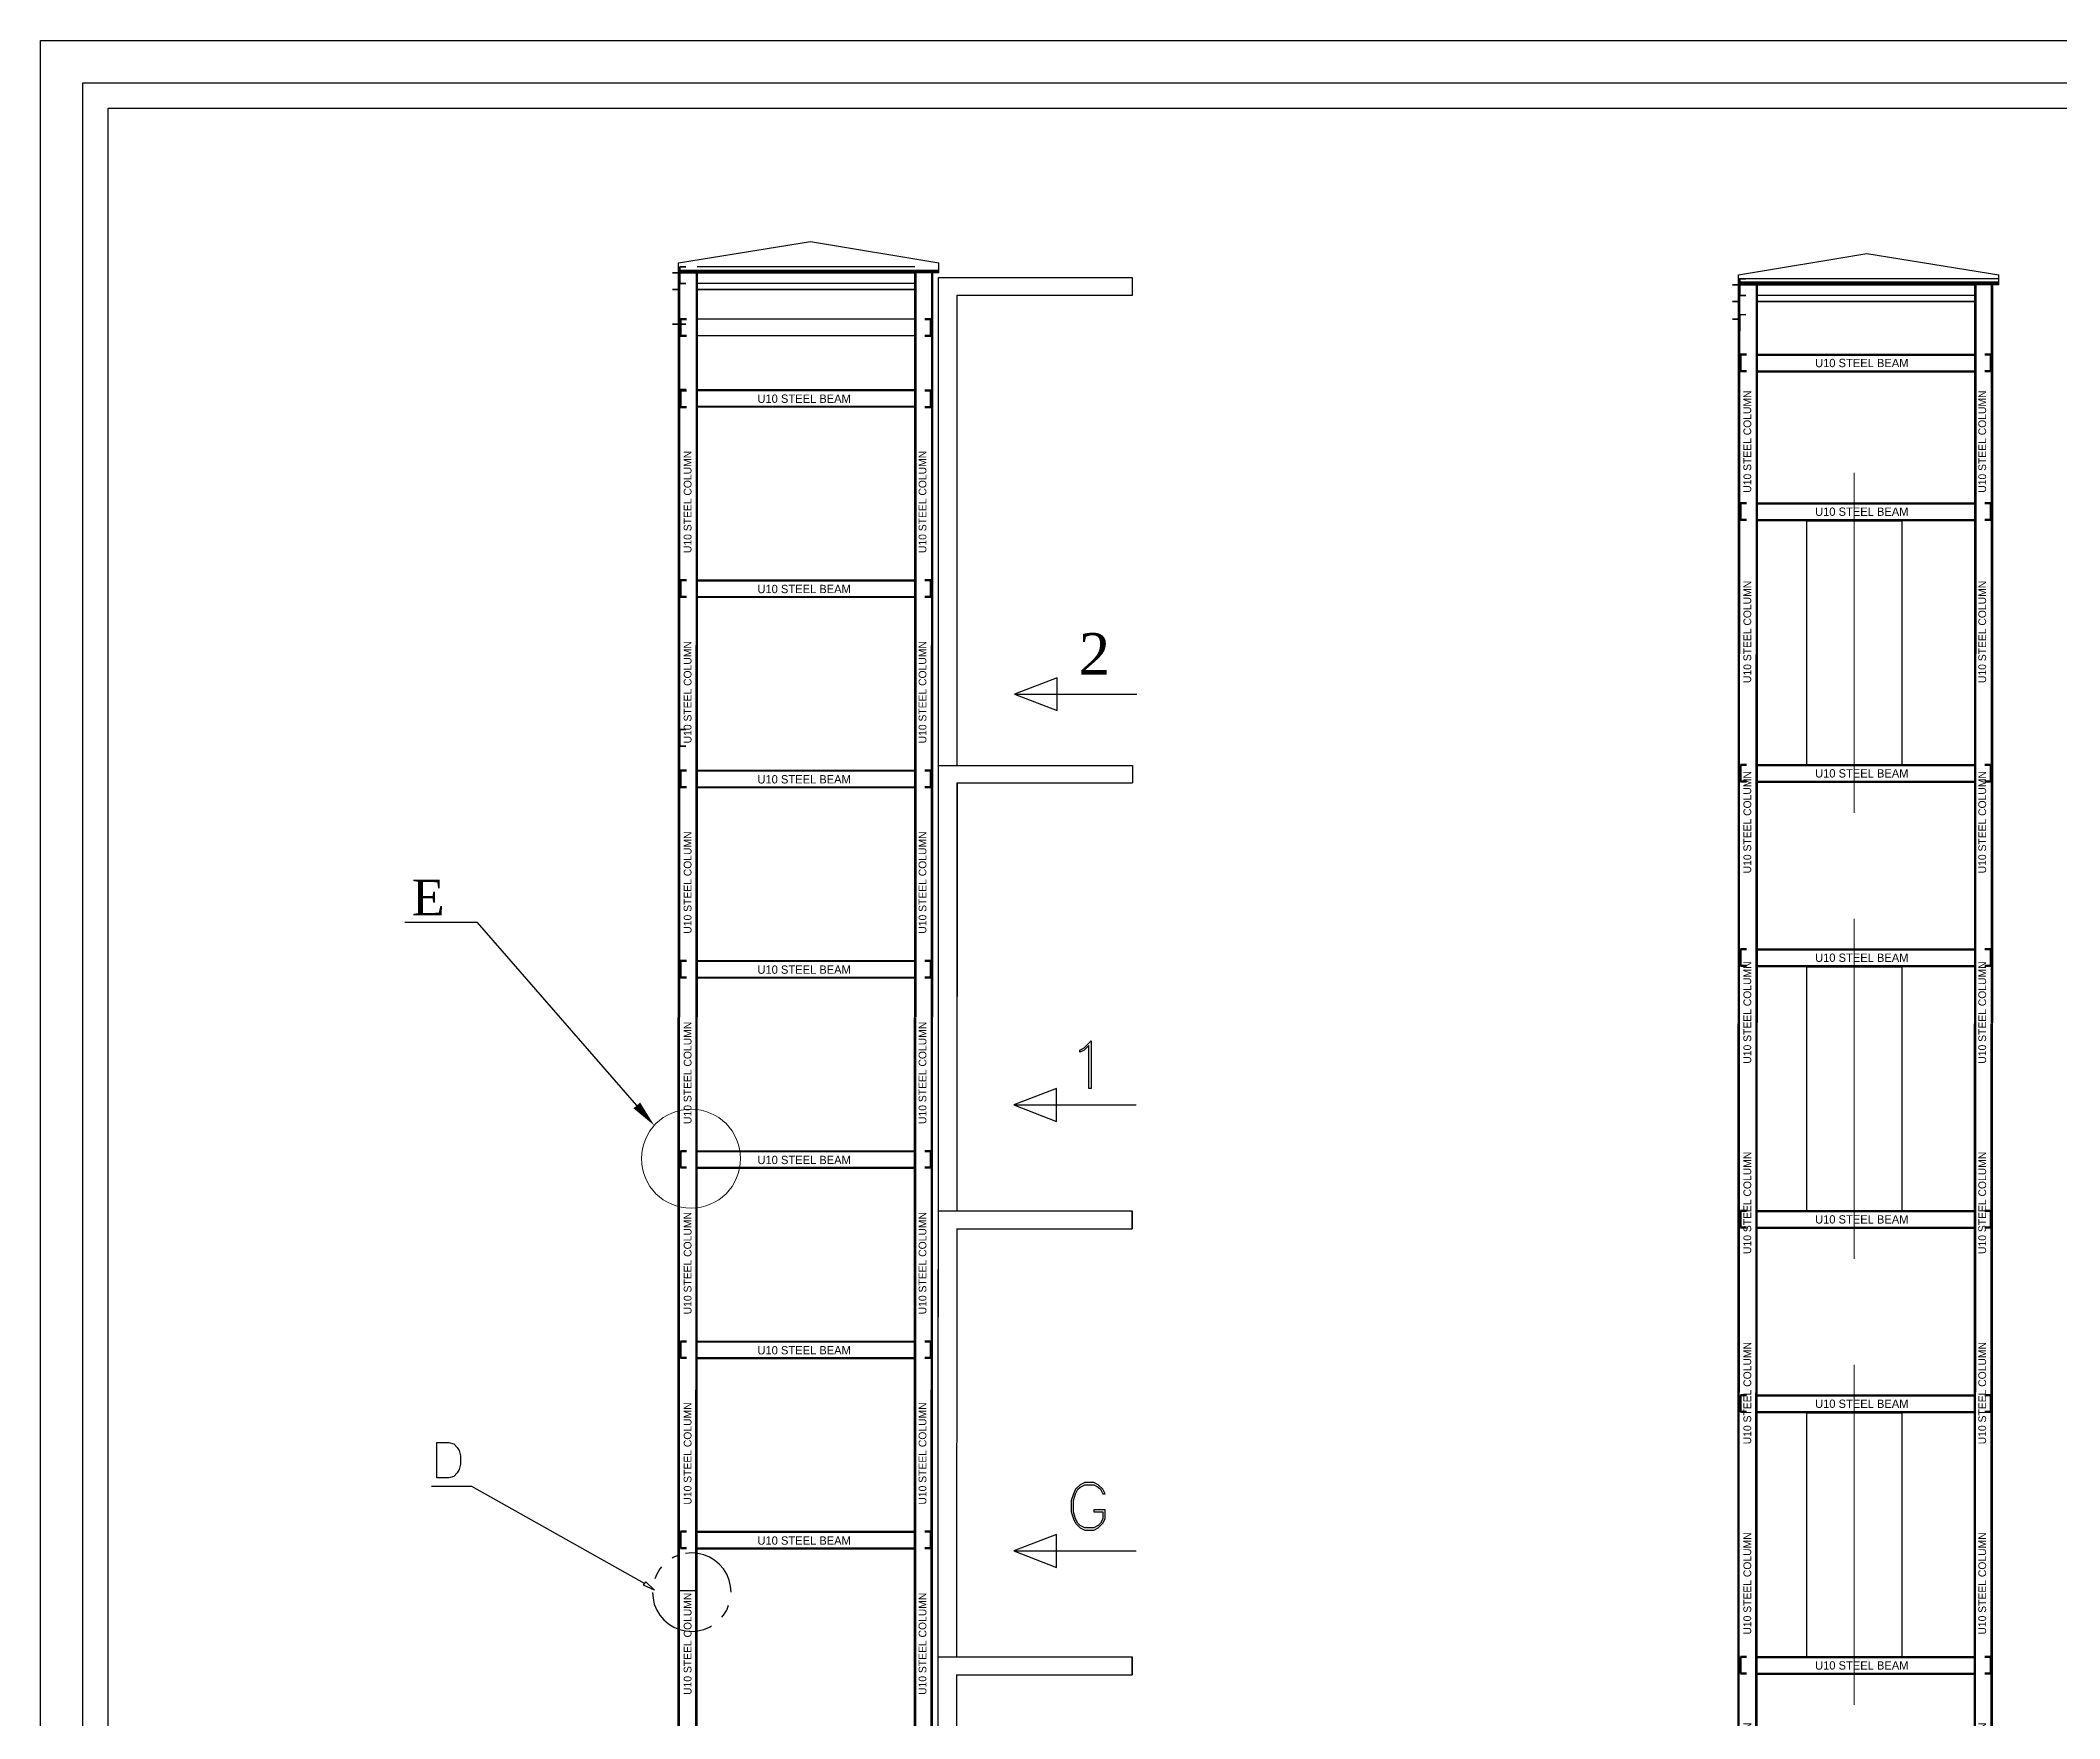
# Model space of a CAD drawing. Header units: millimetres. Extents: x -23396 to 106750, y 116 to 66281.
# Drawn here: x 211 to 24086, y 11874 to 31715 of the extents above; entities that cross this region are included whole.
import ezdxf
from ezdxf import colors
from ezdxf.entities.mleader import LeaderData, LeaderLine
from ezdxf.math import Vec2, Vec3

# ---------------------------------------------------------------- set-up
doc = ezdxf.new("R2010")
doc.units = ezdxf.units.MM
doc.linetypes.add('CENTER', pattern=[50.8, 31.75, -6.35, 6.35, -6.35])
doc.layers.add('CL', color=2, linetype='CENTER', lineweight=0)
doc.layers.add('Wall', color=1, linetype='Continuous', lineweight=50)
doc.styles.add('nassar2', font='cent.shx', dxfattribs={"height": 60})

# ---------------------------------------------------------------- blocks, each defined once
blk = doc.blocks.new('*U28')
at = {"linetype": 'Continuous', "insert": (-4376, 35), "char_height": 70, "attachment_point": 1}
blk.add_mtext_dynamic_manual_height_columns('U10 STEEL BEAM', width=8751.77, gutter_width=2683, heights=[0], dxfattribs=at)
blk = doc.blocks.new('*U29')
at = {"color": 0, "linetype": 'ByBlock', "lineweight": -2, "transparency": 16777216}
for p in [(0, 14400), (0, 12800), (0, 11200), (0, 9600), (0, 8000), (0, 6400), (0, 4800), (0, 3200), (0, 1600), (0, 0)]:
    blk.add_blockref('*U28', p, dxfattribs=at)
blk = doc.blocks.new('*U30')
at = {"linetype": 'Continuous', "char_height": 65, "attachment_point": 1, "rotation": 90}
for insert in [(-1020, -4376), (955, -4376)]:
    blk.add_mtext_dynamic_manual_height_columns('U10 STEEL COLUMN', width=8751.77, gutter_width=2683, heights=[0], dxfattribs=dict(at, insert=insert))
blk = doc.blocks.new('*U31')
at = {"color": 0, "linetype": 'ByBlock', "lineweight": -2, "transparency": 16777216}
for p in [(0, 12800), (0, 11200), (0, 9600), (0, 8000), (0, 6400), (0, 4800), (0, 3200), (0, 1600), (0, 0)]:
    blk.add_blockref('*U30', p, dxfattribs=at)
blk = doc.blocks.new('*U36')
at = {"linetype": 'Continuous', "char_height": 65, "attachment_point": 1, "rotation": 90}
for insert in [(-1020, -4376), (955, -4376)]:
    blk.add_mtext_dynamic_manual_height_columns('U10 STEEL COLUMN', width=8751.77, gutter_width=2683, heights=[0], dxfattribs=dict(at, insert=insert))
blk = doc.blocks.new('*U37')
at = {"color": 0, "linetype": 'ByBlock', "lineweight": -2, "transparency": 16777216}
for p in [(0, 12800), (0, 11200), (0, 9600), (0, 8000), (0, 6400), (0, 4800), (0, 3200), (0, 1600), (0, 0)]:
    blk.add_blockref('*U36', p, dxfattribs=at)
blk = doc.blocks.new('U10U10 SEC')
at = {"color": 0}
for p, q in [((206.05, 16436.805), (1313.8, 16616.805)), ((1313.8, 16616.805), (2394.5, 16436.805)), ((9117.959, 16336.805), (10195.709, 16516.805)), ((10195.709, 16516.805), (11306.409, 16336.805)), ((206.25, 16352.205), (155.45, 16352.205)), ((155.45, 16352.205), (206.25, 16352.205)), ((201.25, 269.905), (206.25, 16352.205)), ((2394.5, 16373.355), (204.15, 16373.355)), ((2394.5, 16362.755), (204.15, 16362.755)), ((2394.5, 16352.205), (204.15, 16352.205)), ((206.25, 16352.205), (206.25, 16436.905)), ((206.25, 16352.205), (362.9, 16352.205)), ((206.25, 16212.555), (206.25, 16352.205)), ((206.25, 16352.205), (206.25, 16212.555)), ((211.25, 269.905), (216.25, 16352.205)), ((216.85, 16263.355), (216.85, 16403.055)), ((216.85, 16403.055), (267.65, 16403.055)), ((267.65, 16403.055), (216.85, 16403.055)), ((216.85, 16403.055), (216.85, 16263.355)), ((267.65, 16403.055), (216.85, 16403.055)), ((216.85, 16403.055), (216.85, 16263.355)), ((352.9, 16352.205), (347.9, 269.905)), ((362.9, 16352.205), (357.9, 269.905)), ((2193.6, 16403.055), (362.9, 16403.055)), ((365, 16352.205), (2195.7, 16352.205)), ((2195.7, 16352.205), (365, 16352.205)), ((2188.6, 269.905), (2193.6, 16352.305)), ((2356.75, 16352.305), (2198, 16352.305)), ((2198.6, 269.905), (2203.6, 16352.305)), ((2329.05, 269.905), (2334.05, 16352.305)), ((2339.05, 269.905), (2344.05, 16352.305)), ((4023.6, 16312.105), (2389.5, 16312.105)), ((2389.5, 16312.105), (2389.5, 7572.055)), ((2394.5, 16352.205), (2394.5, 16436.805)), ((4023.6, 16163.905), (4023.6, 16312.105)), ((9118.159, 16252.205), (9118.159, 16336.905)), ((11306.409, 16303.055), (9118.159, 16303.055)), ((9128.759, 16163.355), (9128.759, 16303.055)), ((9128.759, 16303.055), (9179.559, 16303.055)), ((9179.559, 16303.055), (9128.759, 16303.055)), ((9128.759, 16303.055), (9128.759, 16163.355)), ((9179.559, 16303.055), (9128.759, 16303.055)), ((9128.759, 16303.055), (9128.759, 16163.355)), ((11306.409, 16252.205), (11306.409, 16336.805)), ((155.45, 16212.555), (206.25, 16212.555)), ((206.25, 16212.555), (155.45, 16212.555)), ((267.65, 16263.355), (216.85, 16263.355)), ((216.85, 16263.355), (267.65, 16263.355)), ((267.65, 16263.355), (216.85, 16263.355)), ((2193.6, 16263.355), (362.9, 16263.355)), ((365, 16212.505), (2195.7, 16212.505)), ((2195.7, 16212.505), (365, 16212.505)), ((2548.25, 12212.105), (2548.25, 16163.905)), ((2548.25, 16163.905), (4023.6, 16163.905)), ((9118.159, 16252.205), (9067.359, 16252.205)), ((9067.359, 16252.205), (9118.159, 16252.205)), ((9113.159, 269.905), (9118.159, 16252.205)), ((11306.409, 16273.355), (9116.059, 16273.355)), ((11306.409, 16262.755), (9116.059, 16262.755)), ((11306.409, 16252.205), (9116.059, 16252.205)), ((9118.159, 16252.205), (9274.809, 16252.205)), ((9118.159, 16112.555), (9118.159, 16252.205)), ((9118.159, 16252.205), (9118.159, 16112.555)), ((9123.159, 269.905), (9128.159, 16252.205)), ((9179.559, 16163.355), (9128.759, 16163.355)), ((9128.759, 16163.355), (9179.559, 16163.355)), ((9179.559, 16163.355), (9128.759, 16163.355)), ((9264.809, 16252.205), (9259.809, 269.905)), ((9274.809, 16252.205), (9269.809, 269.905)), ((11105.509, 16163.355), (9274.809, 16163.355)), ((9276.909, 16252.205), (11107.609, 16252.205)), ((11107.609, 16252.205), (9276.909, 16252.205)), ((11100.509, 269.905), (11105.509, 16252.305)), ((11268.659, 16252.305), (11109.909, 16252.305)), ((11110.509, 269.905), (11115.509, 16252.305)), ((11240.959, 269.905), (11245.959, 16252.305)), ((11250.959, 269.905), (11255.959, 16252.305)), ((216.85, 15822.755), (216.85, 15962.455)), ((216.85, 15962.455), (267.65, 15962.455)), ((267.65, 15962.455), (216.85, 15962.455)), ((216.85, 15962.455), (216.85, 15822.755)), ((267.65, 15962.455), (216.85, 15962.455)), ((216.85, 15962.455), (216.85, 15822.755)), ((2193.6, 15962.505), (362.9, 15962.505)), ((9067.359, 16112.555), (9118.159, 16112.555)), ((9118.159, 16112.555), (9067.359, 16112.555)), ((9067.359, 15962.255), (9118.159, 15962.255)), ((9118.159, 15962.255), (9067.359, 15962.255)), ((9128.759, 15862.755), (9128.759, 16002.455)), ((9128.759, 16002.455), (9179.559, 16002.455)), ((9128.759, 16002.455), (9128.759, 15862.755)), ((9128.759, 16002.455), (9128.759, 15862.755)), ((9276.909, 16112.505), (11107.609, 16112.505)), ((11107.609, 16112.505), (9276.909, 16112.505)), ((155.45, 15922.255), (206.25, 15922.255)), ((206.25, 15922.255), (155.45, 15922.255)), ((267.65, 15922.255), (216.85, 15922.255)), ((216.85, 15922.255), (267.65, 15922.255)), ((267.65, 15922.255), (216.85, 15922.255)), ((2193.6, 15822.805), (362.9, 15822.805)), ((11100.36, 15666.055), (9271.76, 15666.055)), ((11100.36, 15658.555), (9271.76, 15658.555)), ((11100.36, 15526.355), (9271.76, 15526.355)), ((11100.36, 15518.855), (9271.76, 15518.855)), ((267.65, 15372.653), (216.85, 15372.653)), ((216.85, 15372.653), (267.65, 15372.653)), ((267.65, 15372.653), (216.85, 15372.653)), ((2188.45, 15369.605), (359.85, 15369.605)), ((2188.45, 15362.105), (359.85, 15362.105)), ((2188.45, 15229.905), (359.85, 15229.905)), ((2188.45, 15222.405), (359.85, 15222.405)), ((11100.36, 14416.055), (9271.76, 14416.055)), ((11100.36, 14408.555), (9271.76, 14408.555)), ((11100.36, 14276.355), (9271.76, 14276.355)), ((11100.36, 14268.855), (9271.76, 14268.855)), ((2188.45, 13769.605), (359.85, 13769.605)), ((2188.45, 13762.105), (359.85, 13762.105)), ((2188.45, 13629.905), (359.85, 13629.905)), ((2188.45, 13622.405), (359.85, 13622.405)), ((3388.6, 12948.705), (3030.85, 12811.105)), ((3388.6, 12673.505), (3388.6, 12948.705)), ((3030.85, 12811.105), (4057.45, 12811.105)), ((3030.85, 12811.105), (3388.6, 12673.505)), ((216.85, 12373.955), (216.85, 12513.655)), ((216.85, 12513.655), (267.65, 12513.655)), ((267.65, 12513.655), (216.85, 12513.655)), ((216.85, 12513.655), (216.85, 12373.955)), ((267.65, 12513.655), (216.85, 12513.655)), ((216.85, 12513.655), (216.85, 12373.955)), ((267.65, 12373.955), (216.85, 12373.955)), ((216.85, 12373.955), (267.65, 12373.955)), ((267.65, 12373.955), (216.85, 12373.955)), ((2188.45, 12169.605), (359.85, 12169.605)), ((2188.45, 12162.105), (359.85, 12162.105)), ((2389.5, 12212.105), (4023.6, 12212.105)), ((2548.25, 12063.955), (2545.802, 8466.105)), ((2548.25, 12063.955), (4023.6, 12063.955)), ((2548.25, 8466.105), (2548.25, 12063.955)), ((4023.6, 12212.105), (4023.6, 12063.955)), ((11100.36, 12216.055), (9271.76, 12216.055)), ((11100.36, 12208.555), (9271.76, 12208.555)), ((11100.36, 12076.355), (9271.76, 12076.355)), ((11100.36, 12068.855), (9271.76, 12068.855)), ((2188.45, 12029.905), (359.85, 12029.905)), ((2188.45, 12022.405), (359.85, 12022.405)), ((2389.5, 11722.105), (2384.5, 4226.105)), ((2389.5, 11722.105), (2384.5, 269.955)), ((2188.45, 10569.605), (359.85, 10569.605)), ((2188.45, 10562.105), (359.85, 10562.105)), ((11100.36, 10666.055), (9271.76, 10666.055)), ((11100.36, 10658.555), (9271.76, 10658.555)), ((11100.36, 10526.355), (9271.76, 10526.355)), ((2188.45, 10429.905), (359.85, 10429.905)), ((2188.45, 10422.405), (359.85, 10422.405)), ((11100.36, 10518.855), (9271.76, 10518.855)), ((3616.4, 9837.655), (3673.55, 9894.855)), ((3654.5, 9856.755), (3616.4, 9818.655)), ((3654.5, 9494.805), (3654.5, 9856.755)), ((3673.55, 9894.855), (3673.55, 9494.805)), ((3578.3, 9818.655), (3616.4, 9837.655)), ((3616.4, 9818.655), (3578.3, 9799.555)), ((3578.3, 9799.555), (3578.3, 9818.655)), ((3383.6, 9494.805), (3025.85, 9357.205)), ((3025.85, 9357.205), (4052.45, 9357.205)), ((3025.85, 9357.205), (3383.6, 9217.555)), ((3383.6, 9217.555), (3383.6, 9494.805)), ((3673.55, 9494.805), (3654.5, 9494.805)), ((2188.45, 8969.605), (359.85, 8969.605)), ((2188.45, 8962.105), (359.85, 8962.105)), ((2188.45, 8829.905), (359.85, 8829.905)), ((2188.45, 8822.405), (359.85, 8822.405)), ((2389.5, 8466.105), (4018.6, 8466.105)), ((4018.6, 8466.105), (4018.6, 8315.805)), ((4018.6, 8315.805), (4018.6, 8466.105)), ((11100.36, 8466.055), (9271.76, 8466.055)), ((11100.36, 8458.555), (9271.76, 8458.555)), ((11100.36, 8326.355), (9271.76, 8326.355)), ((2545.699, 8315.805), (2543.25, 4716.105)), ((2543.25, 8315.805), (4018.6, 8315.805)), ((2548.25, 8062.055), (2548.25, 8315.805)), ((11100.36, 8318.855), (9271.76, 8318.855)), ((2188.45, 7369.605), (359.85, 7369.605)), ((2188.45, 7362.105), (359.85, 7362.105)), ((2188.45, 7229.905), (359.85, 7229.905)), ((2188.45, 7222.405), (359.85, 7222.405)), ((11100.36, 6916.055), (9271.76, 6916.055)), ((11100.36, 6908.555), (9271.76, 6908.555)), ((11100.36, 6776.355), (9271.76, 6776.355)), ((11100.36, 6768.855), (9271.76, 6768.855)), ((-1826.22, 6222.056), (-1826.22, 6520.556)), ((-1826.22, 6520.556), (-1726.72, 6520.556)), ((-1726.72, 6520.556), (-1684.37, 6507.806)), ((-1684.37, 6507.806), (-1654.77, 6478.206)), ((-1654.77, 6478.206), (-1639.92, 6450.706)), ((-1639.92, 6291.956), (-1654.77, 6264.356)), ((-1639.92, 6450.706), (-1627.22, 6406.256)), ((-1627.22, 6336.356), (-1639.92, 6291.956)), ((-1627.22, 6406.256), (-1627.22, 6336.356)), ((-1531.97, 6148.006), (-1872.77, 6148.006)), ((-1726.72, 6222.056), (-1826.22, 6222.056)), ((-1684.37, 6234.756), (-1726.72, 6222.056)), ((-1654.77, 6264.356), (-1684.37, 6234.756)), ((-81.02, 5333.106), (-1531.97, 6148.006)), ((3544.45, 6125.855), (3525.4, 6087.755)), ((3582.55, 6163.955), (3544.45, 6125.855)), ((3544.45, 6087.755), (3563.5, 6125.855)), ((3563.5, 6125.855), (3582.55, 6144.855)), ((3620.65, 6182.955), (3582.55, 6163.955)), ((3582.55, 6144.855), (3620.65, 6163.955)), ((3696.85, 6182.955), (3620.65, 6182.955)), ((3620.65, 6163.955), (3696.85, 6163.955)), ((3734.95, 6163.955), (3696.85, 6182.955)), ((3696.85, 6163.955), (3734.95, 6144.855)), ((3773.05, 6125.855), (3734.95, 6163.955)), ((3734.95, 6144.855), (3754, 6125.855)), ((3754, 6125.855), (3773.05, 6087.755)), ((3792.1, 6087.755), (3773.05, 6125.855)), ((3525.4, 6087.755), (3506.35, 6030.555)), ((3506.35, 6030.555), (3506.35, 5935.305)), ((3525.4, 6030.555), (3544.45, 6087.755)), ((3525.4, 5935.305), (3525.4, 6030.555)), ((3696.85, 5954.355), (3696.85, 5935.305)), ((3792.1, 5954.355), (3696.85, 5954.355)), ((3773.05, 6087.755), (3792.1, 6087.755)), ((3792.1, 5878.155), (3792.1, 5954.355)), ((3506.35, 5935.305), (3525.4, 5878.155)), ((3544.45, 5878.155), (3525.4, 5935.305)), ((3525.4, 5878.155), (3544.45, 5840.055)), ((3563.5, 5840.055), (3544.45, 5878.155)), ((3544.45, 5840.055), (3582.55, 5801.905)), ((3582.55, 5821.005), (3563.5, 5840.055)), ((3620.65, 5801.905), (3582.55, 5821.005)), ((3582.55, 5801.905), (3620.65, 5782.905)), ((3696.85, 5801.905), (3620.65, 5801.905)), ((3620.65, 5782.905), (3696.85, 5782.905)), ((3696.85, 5935.305), (3773.05, 5935.305)), ((3734.95, 5821.005), (3696.85, 5801.905)), ((3696.85, 5782.905), (3734.95, 5801.905)), ((3754, 5840.055), (3734.95, 5821.005)), ((3734.95, 5801.905), (3773.05, 5840.055)), ((3773.05, 5878.155), (3754, 5840.055)), ((3773.05, 5935.305), (3773.05, 5878.155)), ((3773.05, 5840.055), (3792.1, 5878.155)), ((2188.45, 5769.605), (359.85, 5769.605)), ((2188.45, 5762.105), (359.85, 5762.105)), ((2188.45, 5629.905), (359.85, 5629.905)), ((2188.45, 5622.405), (359.85, 5622.405)), ((3383.6, 5744.805), (3025.85, 5607.205)), ((3025.85, 5607.205), (4052.45, 5607.205)), ((3025.85, 5607.205), (3383.6, 5467.555)), ((3383.6, 5467.555), (3383.6, 5744.805)), ((48.08, 5455.806), (22.68, 5411.356)), ((62.88, 5472.756), (48.08, 5455.806)), ((166.63, 5555.306), (151.78, 5546.856)), ((213.18, 5574.406), (166.63, 5555.306)), ((316.88, 5591.256), (263.98, 5587.056)), ((367.68, 5587.056), (316.88, 5591.256)), ((418.48, 5574.406), (367.68, 5587.056)), ((465.08, 5555.306), (418.48, 5574.406)), ((509.53, 5527.806), (465.08, 5555.306)), ((549.73, 5493.906), (509.53, 5527.806)), ((583.58, 5455.806), (549.73, 5493.906)), ((611.13, 5411.356), (583.58, 5455.806)), ((-89.52, 5320.356), (-70.47, 5347.906)), ((3.63, 5278.056), (-89.52, 5320.356)), ((3.63, 5278.056), (-89.52, 5320.356)), ((-70.47, 5347.906), (3.63, 5278.056)), ((-70.47, 5347.906), (3.63, 5278.056)), ((22.68, 5411.356), (5.73, 5373.256)), ((199.15, 5275.905), (357.9, 5275.905)), ((630.18, 5362.706), (611.13, 5411.356)), ((642.88, 5311.856), (630.18, 5362.706)), ((647.08, 5261.106), (642.88, 5311.856)), ((-13.32, 5258.956), (-9.07, 5210.306)), ((-9.07, 5210.306), (1.53, 5159.556)), ((1.53, 5159.556), (22.68, 5110.806)), ((22.68, 5110.806), (48.08, 5066.356)), ((583.58, 5066.356), (611.13, 5110.806)), ((611.13, 5110.806), (625.93, 5151.056)), ((48.08, 5066.356), (81.93, 5028.256)), ((81.93, 5028.256), (122.18, 4994.356)), ((122.18, 4994.356), (166.63, 4966.906)), ((166.63, 4966.906), (213.18, 4947.856)), ((213.18, 4947.856), (263.98, 4935.106)), ((263.98, 4935.106), (316.88, 4930.906)), ((316.88, 4930.906), (367.68, 4935.106)), ((367.68, 4935.106), (418.48, 4947.856)), ((418.48, 4947.856), (465.08, 4966.906)), ((465.08, 4966.906), (481.98, 4977.506)), ((568.78, 5051.556), (583.58, 5066.356)), ((2386.557, 4716.791), (4018.6, 4716.105)), ((4018.6, 4716.105), (4018.6, 4565.805)), ((4018.6, 4565.805), (4018.6, 4716.105)), ((11100.36, 4716.055), (9271.76, 4716.055)), ((11100.36, 4708.555), (9271.76, 4708.555)), ((2543.25, 4565.805), (2543.25, 966.105)), ((2543.25, 4565.805), (4018.6, 4565.805)), ((11100.36, 4576.355), (9271.76, 4576.355)), ((11100.36, 4568.855), (9271.76, 4568.855))]:
    blk.add_line(p, q, dxfattribs=at)
at = {"linetype": 'Continuous'}
for points in [[(10490.951, 12216.055), (9690.951, 12216.055), (9690.951, 14268.855), (10490.951, 14268.855)], [(10490.951, 8466.055), (9690.951, 8466.055), (9690.951, 10518.855), (10490.951, 10518.855)], [(10490.951, 4716.055), (9690.951, 4716.055), (9690.951, 6768.855), (10490.951, 6768.855)]]:
    blk.add_lwpolyline(points, close=True, dxfattribs=at)
at = {"layer": 'CL', "linetype": 'Continuous'}
for p, q in [((10090.951, 14671.573), (10090.951, 11813.337)), ((10090.951, 10921.573), (10090.951, 8063.337)), ((10090.951, 7171.573), (10090.951, 4313.337))]:
    blk.add_line(p, q, dxfattribs=at)
blk.add_circle((310.383, 8905.627), 416.449, dxfattribs=at)
at = {"layer": 'Wall'}
for p, q in [((221.65, 15822.755), (221.65, 15962.455)), ((221.65, 15962.455), (272.45, 15962.455)), ((272.45, 15962.455), (221.65, 15962.455)), ((221.65, 15962.455), (221.65, 15822.755)), ((272.45, 15962.455), (221.65, 15962.455)), ((221.65, 15962.455), (221.65, 15822.755)), ((2326.65, 15962.455), (2275.85, 15962.455)), ((2275.85, 15962.455), (2326.65, 15962.455)), ((2275.85, 15962.455), (2326.65, 15962.455)), ((2326.65, 15822.755), (2326.65, 15962.455)), ((2326.65, 15962.455), (2326.65, 15822.755)), ((2326.65, 15962.455), (2326.65, 15822.755)), ((272.45, 15822.755), (221.65, 15822.755)), ((221.65, 15822.755), (272.45, 15822.755)), ((272.45, 15822.755), (221.65, 15822.755)), ((2275.85, 15822.755), (2326.65, 15822.755)), ((2326.65, 15822.755), (2275.85, 15822.755)), ((2275.85, 15822.755), (2326.65, 15822.755)), ((9133.56, 15526.355), (9133.56, 15666.055)), ((9133.56, 15666.055), (9184.36, 15666.055)), ((9184.36, 15666.055), (9133.56, 15666.055)), ((9133.56, 15666.055), (9133.56, 15526.355)), ((9184.36, 15666.055), (9133.56, 15666.055)), ((9133.56, 15666.055), (9133.56, 15526.355)), ((11238.56, 15666.055), (11187.76, 15666.055)), ((11187.76, 15666.055), (11238.56, 15666.055)), ((11187.76, 15666.055), (11238.56, 15666.055)), ((11238.56, 15526.355), (11238.56, 15666.055)), ((11238.56, 15666.055), (11238.56, 15526.355)), ((11238.56, 15666.055), (11238.56, 15526.355)), ((9184.36, 15526.355), (9133.56, 15526.355)), ((9133.56, 15526.355), (9184.36, 15526.355)), ((9184.36, 15526.355), (9133.56, 15526.355)), ((11187.76, 15526.355), (11238.56, 15526.355)), ((11238.56, 15526.355), (11187.76, 15526.355)), ((11187.76, 15526.355), (11238.56, 15526.355)), ((221.65, 15222.755), (221.65, 15362.455)), ((221.65, 15362.455), (272.45, 15362.455)), ((272.45, 15362.455), (221.65, 15362.455)), ((221.65, 15362.455), (221.65, 15222.755)), ((272.45, 15362.455), (221.65, 15362.455)), ((221.65, 15362.455), (221.65, 15222.755)), ((2326.65, 15362.455), (2275.85, 15362.455)), ((2275.85, 15362.455), (2326.65, 15362.455)), ((2275.85, 15362.455), (2326.65, 15362.455)), ((2326.65, 15222.755), (2326.65, 15362.455)), ((2326.65, 15362.455), (2326.65, 15222.755)), ((2326.65, 15362.455), (2326.65, 15222.755)), ((272.45, 15222.755), (221.65, 15222.755)), ((221.65, 15222.755), (272.45, 15222.755)), ((272.45, 15222.755), (221.65, 15222.755)), ((2275.85, 15222.755), (2326.65, 15222.755)), ((2326.65, 15222.755), (2275.85, 15222.755)), ((2275.85, 15222.755), (2326.65, 15222.755)), ((9133.56, 14276.355), (9133.56, 14416.055)), ((9133.56, 14416.055), (9184.36, 14416.055)), ((9184.36, 14416.055), (9133.56, 14416.055)), ((9133.56, 14416.055), (9133.56, 14276.355)), ((9184.36, 14416.055), (9133.56, 14416.055)), ((9133.56, 14416.055), (9133.56, 14276.355)), ((9184.36, 14276.355), (9133.56, 14276.355)), ((9133.56, 14276.355), (9184.36, 14276.355)), ((9184.36, 14276.355), (9133.56, 14276.355)), ((11238.56, 14416.055), (11187.76, 14416.055)), ((11187.76, 14416.055), (11238.56, 14416.055)), ((11187.76, 14416.055), (11238.56, 14416.055)), ((11187.76, 14276.355), (11238.56, 14276.355)), ((11238.56, 14276.355), (11187.76, 14276.355)), ((11187.76, 14276.355), (11238.56, 14276.355)), ((11238.56, 14276.355), (11238.56, 14416.055)), ((11238.56, 14416.055), (11238.56, 14276.355)), ((11238.56, 14416.055), (11238.56, 14276.355)), ((221.65, 13629.905), (221.65, 13769.605)), ((221.65, 13769.605), (272.45, 13769.605)), ((272.45, 13769.605), (221.65, 13769.605)), ((221.65, 13769.605), (221.65, 13629.905)), ((272.45, 13769.605), (221.65, 13769.605)), ((221.65, 13769.605), (221.65, 13629.905)), ((2326.65, 13769.605), (2275.85, 13769.605)), ((2275.85, 13769.605), (2326.65, 13769.605)), ((2275.85, 13769.605), (2326.65, 13769.605)), ((2326.65, 13629.905), (2326.65, 13769.605)), ((2326.65, 13769.605), (2326.65, 13629.905)), ((2326.65, 13769.605), (2326.65, 13629.905)), ((272.45, 13629.905), (221.65, 13629.905)), ((221.65, 13629.905), (272.45, 13629.905)), ((272.45, 13629.905), (221.65, 13629.905)), ((2275.85, 13629.905), (2326.65, 13629.905)), ((2326.65, 13629.905), (2275.85, 13629.905)), ((2275.85, 13629.905), (2326.65, 13629.905)), ((221.65, 12029.905), (221.65, 12169.605)), ((221.65, 12169.605), (272.45, 12169.605)), ((272.45, 12169.605), (221.65, 12169.605)), ((221.65, 12169.605), (221.65, 12029.905)), ((272.45, 12169.605), (221.65, 12169.605)), ((221.65, 12169.605), (221.65, 12029.905)), ((2326.65, 12169.605), (2275.85, 12169.605)), ((2275.85, 12169.605), (2326.65, 12169.605)), ((2275.85, 12169.605), (2326.65, 12169.605)), ((2326.65, 12029.905), (2326.65, 12169.605)), ((2326.65, 12169.605), (2326.65, 12029.905)), ((2326.65, 12169.605), (2326.65, 12029.905)), ((9133.56, 12076.355), (9133.56, 12216.055)), ((9133.56, 12216.055), (9184.36, 12216.055)), ((9184.36, 12216.055), (9133.56, 12216.055)), ((9133.56, 12216.055), (9133.56, 12076.355)), ((9184.36, 12216.055), (9133.56, 12216.055)), ((9133.56, 12216.055), (9133.56, 12076.355)), ((9184.36, 12076.355), (9133.56, 12076.355)), ((9133.56, 12076.355), (9184.36, 12076.355)), ((9184.36, 12076.355), (9133.56, 12076.355)), ((11238.56, 12216.055), (11187.76, 12216.055)), ((11187.76, 12216.055), (11238.56, 12216.055)), ((11187.76, 12216.055), (11238.56, 12216.055)), ((11187.76, 12076.355), (11238.56, 12076.355)), ((11238.56, 12076.355), (11187.76, 12076.355)), ((11187.76, 12076.355), (11238.56, 12076.355)), ((11238.56, 12076.355), (11238.56, 12216.055)), ((11238.56, 12216.055), (11238.56, 12076.355)), ((11238.56, 12216.055), (11238.56, 12076.355)), ((272.45, 12029.905), (221.65, 12029.905)), ((221.65, 12029.905), (272.45, 12029.905)), ((272.45, 12029.905), (221.65, 12029.905)), ((2275.85, 12029.905), (2326.65, 12029.905)), ((2326.65, 12029.905), (2275.85, 12029.905)), ((2275.85, 12029.905), (2326.65, 12029.905)), ((221.65, 10429.905), (221.65, 10569.605)), ((221.65, 10569.605), (272.45, 10569.605)), ((272.45, 10569.605), (221.65, 10569.605)), ((221.65, 10569.605), (221.65, 10429.905)), ((272.45, 10569.605), (221.65, 10569.605)), ((221.65, 10569.605), (221.65, 10429.905)), ((2326.65, 10569.605), (2275.85, 10569.605)), ((2275.85, 10569.605), (2326.65, 10569.605)), ((2275.85, 10569.605), (2326.65, 10569.605)), ((2326.65, 10429.905), (2326.65, 10569.605)), ((2326.65, 10569.605), (2326.65, 10429.905)), ((2326.65, 10569.605), (2326.65, 10429.905)), ((9133.56, 10526.355), (9133.56, 10666.055)), ((9133.56, 10666.055), (9184.36, 10666.055)), ((9184.36, 10666.055), (9133.56, 10666.055)), ((9133.56, 10666.055), (9133.56, 10526.355)), ((9184.36, 10666.055), (9133.56, 10666.055)), ((9133.56, 10666.055), (9133.56, 10526.355)), ((9184.36, 10526.355), (9133.56, 10526.355)), ((9133.56, 10526.355), (9184.36, 10526.355)), ((9184.36, 10526.355), (9133.56, 10526.355)), ((11238.56, 10666.055), (11187.76, 10666.055)), ((11187.76, 10666.055), (11238.56, 10666.055)), ((11187.76, 10666.055), (11238.56, 10666.055)), ((11187.76, 10526.355), (11238.56, 10526.355)), ((11238.56, 10526.355), (11187.76, 10526.355)), ((11187.76, 10526.355), (11238.56, 10526.355)), ((11238.56, 10526.355), (11238.56, 10666.055)), ((11238.56, 10666.055), (11238.56, 10526.355)), ((11238.56, 10666.055), (11238.56, 10526.355)), ((272.45, 10429.905), (221.65, 10429.905)), ((221.65, 10429.905), (272.45, 10429.905)), ((272.45, 10429.905), (221.65, 10429.905)), ((2275.85, 10429.905), (2326.65, 10429.905)), ((2326.65, 10429.905), (2275.85, 10429.905)), ((2275.85, 10429.905), (2326.65, 10429.905)), ((221.65, 8829.905), (221.65, 8969.605)), ((221.65, 8969.605), (272.45, 8969.605)), ((272.45, 8969.605), (221.65, 8969.605)), ((221.65, 8969.605), (221.65, 8829.905)), ((272.45, 8969.605), (221.65, 8969.605)), ((221.65, 8969.605), (221.65, 8829.905)), ((272.45, 8829.905), (221.65, 8829.905)), ((221.65, 8829.905), (272.45, 8829.905)), ((272.45, 8829.905), (221.65, 8829.905)), ((2326.65, 8969.605), (2275.85, 8969.605)), ((2275.85, 8969.605), (2326.65, 8969.605)), ((2275.85, 8969.605), (2326.65, 8969.605)), ((2275.85, 8829.905), (2326.65, 8829.905)), ((2326.65, 8829.905), (2275.85, 8829.905)), ((2275.85, 8829.905), (2326.65, 8829.905)), ((2326.65, 8829.905), (2326.65, 8969.605)), ((2326.65, 8969.605), (2326.65, 8829.905)), ((2326.65, 8969.605), (2326.65, 8829.905)), ((9133.56, 8326.355), (9133.56, 8466.055)), ((9133.56, 8466.055), (9184.36, 8466.055)), ((9184.36, 8466.055), (9133.56, 8466.055)), ((9133.56, 8466.055), (9133.56, 8326.355)), ((9184.36, 8466.055), (9133.56, 8466.055)), ((9133.56, 8466.055), (9133.56, 8326.355)), ((9184.36, 8326.355), (9133.56, 8326.355)), ((9133.56, 8326.355), (9184.36, 8326.355)), ((9184.36, 8326.355), (9133.56, 8326.355)), ((11238.56, 8466.055), (11187.76, 8466.055)), ((11187.76, 8466.055), (11238.56, 8466.055)), ((11187.76, 8466.055), (11238.56, 8466.055)), ((11187.76, 8326.355), (11238.56, 8326.355)), ((11238.56, 8326.355), (11187.76, 8326.355)), ((11187.76, 8326.355), (11238.56, 8326.355)), ((11238.56, 8326.355), (11238.56, 8466.055)), ((11238.56, 8466.055), (11238.56, 8326.355)), ((11238.56, 8466.055), (11238.56, 8326.355)), ((221.65, 7229.905), (221.65, 7369.605)), ((221.65, 7369.605), (272.45, 7369.605)), ((272.45, 7369.605), (221.65, 7369.605)), ((221.65, 7369.605), (221.65, 7229.905)), ((272.45, 7369.605), (221.65, 7369.605)), ((221.65, 7369.605), (221.65, 7229.905)), ((2326.65, 7369.605), (2275.85, 7369.605)), ((2275.85, 7369.605), (2326.65, 7369.605)), ((2275.85, 7369.605), (2326.65, 7369.605)), ((2326.65, 7229.905), (2326.65, 7369.605)), ((2326.65, 7369.605), (2326.65, 7229.905)), ((2326.65, 7369.605), (2326.65, 7229.905)), ((272.45, 7229.905), (221.65, 7229.905)), ((221.65, 7229.905), (272.45, 7229.905)), ((272.45, 7229.905), (221.65, 7229.905)), ((2275.85, 7229.905), (2326.65, 7229.905)), ((2326.65, 7229.905), (2275.85, 7229.905)), ((2275.85, 7229.905), (2326.65, 7229.905)), ((9133.56, 6776.355), (9133.56, 6916.055)), ((9133.56, 6916.055), (9184.36, 6916.055)), ((9184.36, 6916.055), (9133.56, 6916.055)), ((9133.56, 6916.055), (9133.56, 6776.355)), ((9184.36, 6916.055), (9133.56, 6916.055)), ((9133.56, 6916.055), (9133.56, 6776.355)), ((11238.56, 6916.055), (11187.76, 6916.055)), ((11187.76, 6916.055), (11238.56, 6916.055)), ((11187.76, 6916.055), (11238.56, 6916.055)), ((11238.56, 6776.355), (11238.56, 6916.055)), ((11238.56, 6916.055), (11238.56, 6776.355)), ((11238.56, 6916.055), (11238.56, 6776.355)), ((9184.36, 6776.355), (9133.56, 6776.355)), ((9133.56, 6776.355), (9184.36, 6776.355)), ((9184.36, 6776.355), (9133.56, 6776.355)), ((11187.76, 6776.355), (11238.56, 6776.355)), ((11238.56, 6776.355), (11187.76, 6776.355)), ((11187.76, 6776.355), (11238.56, 6776.355)), ((221.65, 5629.905), (221.65, 5769.605)), ((221.65, 5769.605), (272.45, 5769.605)), ((272.45, 5769.605), (221.65, 5769.605)), ((221.65, 5769.605), (221.65, 5629.905)), ((272.45, 5769.605), (221.65, 5769.605)), ((221.65, 5769.605), (221.65, 5629.905)), ((272.45, 5629.905), (221.65, 5629.905)), ((221.65, 5629.905), (272.45, 5629.905)), ((272.45, 5629.905), (221.65, 5629.905)), ((2326.65, 5769.605), (2275.85, 5769.605)), ((2275.85, 5769.605), (2326.65, 5769.605)), ((2275.85, 5769.605), (2326.65, 5769.605)), ((2275.85, 5629.905), (2326.65, 5629.905)), ((2326.65, 5629.905), (2275.85, 5629.905)), ((2275.85, 5629.905), (2326.65, 5629.905)), ((2326.65, 5629.905), (2326.65, 5769.605)), ((2326.65, 5769.605), (2326.65, 5629.905)), ((2326.65, 5769.605), (2326.65, 5629.905)), ((9133.56, 4576.355), (9133.56, 4716.055)), ((9133.56, 4716.055), (9184.36, 4716.055)), ((9184.36, 4716.055), (9133.56, 4716.055)), ((9133.56, 4716.055), (9133.56, 4576.355)), ((9184.36, 4716.055), (9133.56, 4716.055)), ((9133.56, 4716.055), (9133.56, 4576.355)), ((11238.56, 4716.055), (11187.76, 4716.055)), ((11187.76, 4716.055), (11238.56, 4716.055)), ((11187.76, 4716.055), (11238.56, 4716.055)), ((11238.56, 4576.355), (11238.56, 4716.055)), ((11238.56, 4716.055), (11238.56, 4576.355)), ((11238.56, 4716.055), (11238.56, 4576.355)), ((9184.36, 4576.355), (9133.56, 4576.355)), ((9133.56, 4576.355), (9184.36, 4576.355)), ((9184.36, 4576.355), (9133.56, 4576.355)), ((11187.76, 4576.355), (11238.56, 4576.355)), ((11238.56, 4576.355), (11187.76, 4576.355)), ((11187.76, 4576.355), (11238.56, 4576.355))]:
    blk.add_line(p, q, dxfattribs=at)
for name, p in [('*U29', (5244.717, 894.932)), ('*U37', (10179.294, 6080.237)), ('*U31', (1269.192, 5573.017))]:
    blk.add_blockref(name, p)
at = {"linetype": 'Continuous', "char_height": 70, "attachment_point": 1}
for insert in [(9761.42, 15629.932), (9761.42, 14379.932), (9761.42, 12179.932), (9761.42, 10629.932), (9761.42, 8429.932), (9761.42, 6879.932), (9761.42, 4679.932)]:
    blk.add_mtext_dynamic_manual_height_columns('U10 STEEL BEAM', width=8751.77116, gutter_width=2683.265, heights=[0], dxfattribs=dict(at, insert=insert))
at = {"insert": (3570.096, 13324.042), "char_height": 350, "attachment_point": 1, "style": 'nassar2'}
blk.add_mtext_dynamic_manual_height_columns('{\\fBook Antiqua|b0|i0|c0|p18;2}', width=522.59586, gutter_width=250, heights=[0], dxfattribs=at)
at = {"linetype": 'Continuous'}
ml = blk.add_multileader_mtext('Standard', dxfattribs=at)
ml.set_content('E ', color=256, style='nassar2')
ml.set_leader_properties()
ml.build(insert=Vec2(0, 0))
ml.multileader.update_dxf_attribs({"text_left_attachment_type": 6, "text_right_attachment_type": 6, "dogleg_length": 0.36, "arrow_head_size": 225})
ctx = ml.context
ctx.base_point, ctx.char_height, ctx.arrow_head_size, ctx.landing_gap_size, ctx.plane_origin = Vec3(-2015.929, 10891.331), 300, 225, 0.45, Vec3(2.325, 9673.471)
ctx.left_attachment, ctx.right_attachment, ctx.text_align_type = 6, 6, 2
notes = []
notes.append((ctx, [(0, (1, 1, 0), (-1484.398, 10891.331), (-1, 0), 275.631, [(0, [(2.325, 9183.471)], 0, [])])]))
ctx.mtext.insert, ctx.mtext.alignment, ctx.mtext.flow_direction = Vec3(-1760.479, 11251.331), 3, 5
for ctx, leaders in notes:
    for number, flags, end, landing, length, lines in leaders:
        leader = LeaderData()
        leader.index, (leader.has_last_leader_line, leader.has_dogleg_vector, leader.attachment_direction) = number, flags
        leader.last_leader_point, leader.dogleg_vector, leader.dogleg_length = Vec3(end), Vec3(landing), length
        for number, points, colour, breaks in lines:
            line = LeaderLine()
            line.index, line.vertices, line.color, line.breaks = number, Vec3.list(points), colors.encode_raw_color(colour), breaks
            leader.lines.append(line)
        ctx.leaders.append(leader)

msp = doc.modelspace()

# ---------------------------------------------------------------- linework, layer by layer
at = {"color": 0}
for p, q in [((1011.055, 915.539), (1011.055, 30914.889)), ((1011.055, 30914.889), (44008.845, 30914.889))]:
    msp.add_line(p, q, dxfattribs=at)
at = {"linetype": 'Continuous'}
for points in [[(211.055, 31714.889), (44808.845, 31714.889), (44808.845, 115.539), (211.055, 115.539)], [(711.055, 31214.889), (44308.845, 31214.889), (44308.845, 615.539), (711.055, 615.539)], [(1011.055, 30914.889), (44008.845, 30914.889), (44008.845, 915.539), (1011.055, 915.539)]]:
    msp.add_lwpolyline(points, close=True, dxfattribs=at)

# ---------------------------------------------------------------- block references
at = {"xscale": 1.40625, "yscale": 1.40625, "zscale": 1.40625}
msp.add_blockref('U10U10 SEC', (7467.517, 5970.32), dxfattribs=at)

doc.saveas('drawing.dxf')
